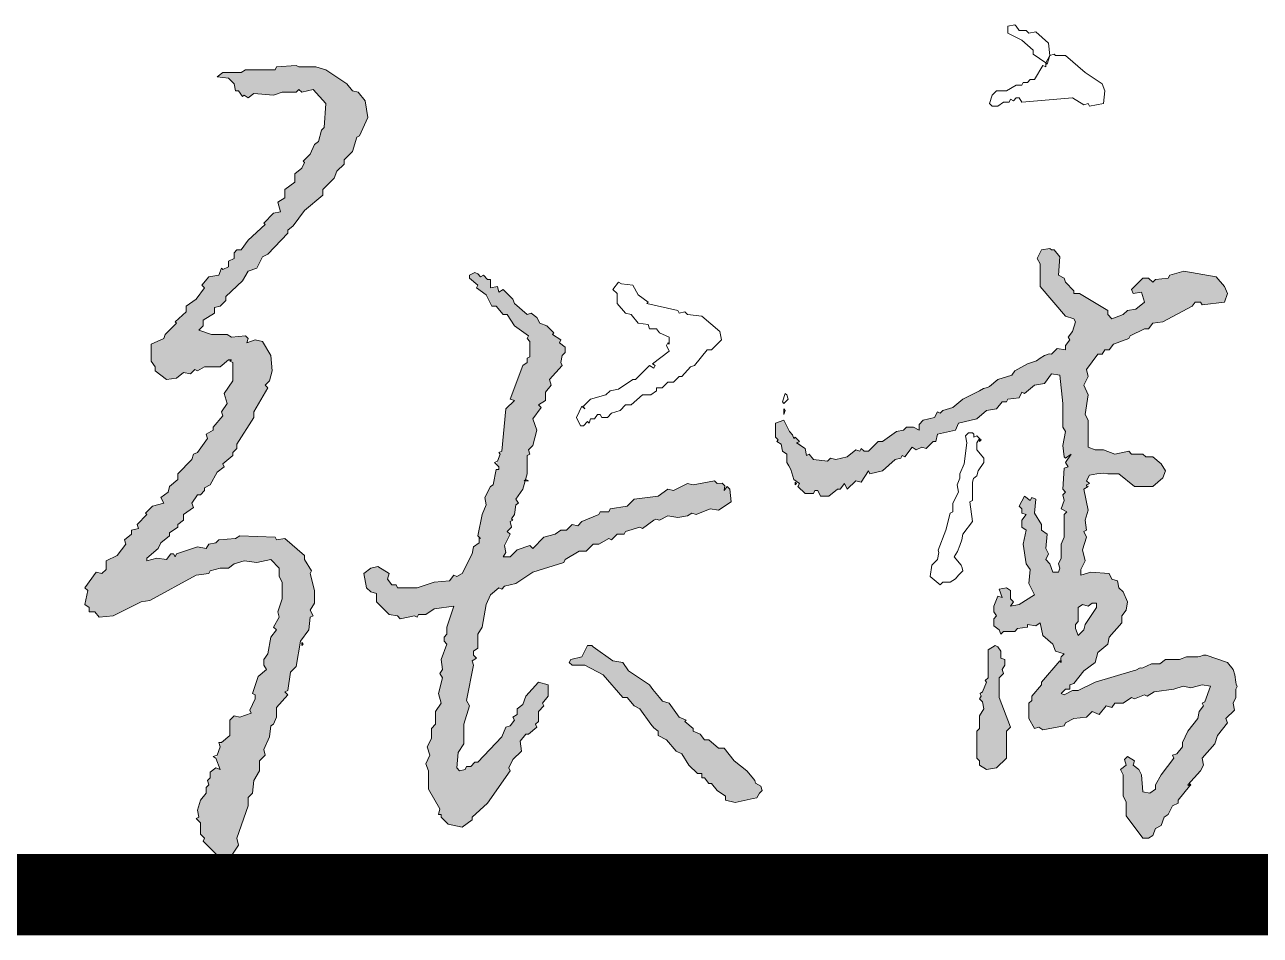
# Model space of a CAD drawing. Extents: x -518115 to 1124316, y -209821 to 1628073.
# Drawn here: x 833857.5 to 834122.9, y 923723.4 to 923919 of the extents above; entities that cross this region are included whole.
import ezdxf

# ---------------------------------------------------------------- set-up
doc = ezdxf.new("R2010")
doc.units = 0
doc.header["$LTSCALE"] = 1000
doc.header["$MEASUREMENT"] = 0
doc.layers.add('图框', color=140, linetype='Continuous')
doc.layers.add('签名', color=7, linetype='Continuous', lineweight=18)

# ---------------------------------------------------------------- blocks, each defined once
blk = doc.blocks.new('A$C72245D93')
at = {"layer": '签名'}
h = blk.add_hatch(color=2, dxfattribs=at)
h.dxf.hatch_style = 1
h.paths.add_polyline_path([(20280.24, -12831.28), (20282.97, -12830.98), (20283.27, -12830.38), (20285.39, -12829.77), (20287.2, -12829.77), (20288.41, -12828.86), (20290.53, -12828.26), (20293.25, -12828.56), (20296.27, -12827.96), (20298.09, -12829.77), (20298.09, -12831.59), (20298.69, -12832.8), (20298.69, -12836.42), (20297.78, -12839.15), (20298.09, -12840.36), (20296.88, -12842.47), (20297.48, -12843.08), (20296.27, -12844.59), (20295.67, -12848.22), (20294.76, -12849.43), (20294.76, -12850.64), (20295.36, -12851.54), (20293.55, -12853.06), (20292.34, -12856.69), (20292.95, -12856.99), (20292.95, -12857.9), (20291.74, -12860.31), (20292.04, -12860.92), (20289.62, -12861.83), (20288.41, -12861.52), (20287.5, -12862.43), (20287.5, -12865.76), (20285.21, -12867.66), (20285.39, -12868.18), (20284.53, -12870.74), (20285.39, -12873.02), (20284.48, -12872.71), (20283.27, -12873.62), (20283.27, -12874.83), (20282.66, -12875.43), (20282.97, -12876.34), (20282.36, -12876.95), (20282.36, -12878.16), (20281.15, -12879.67), (20280.55, -12881.78), (20280.85, -12883.3), (20280.24, -12883.6), (20281.15, -12884.51), (20281.15, -12886.93), (20282.06, -12887.83), (20281.76, -12888.44), (20285.69, -12892.37), (20287.5, -12892.07), (20289.32, -12889.34), (20289.01, -12887.83), (20291.43, -12880.88), (20291.43, -12879.06), (20292.34, -12878.16), (20292.64, -12875.43), (20293.85, -12873.32), (20293.85, -12871.2), (20295.06, -12869.99), (20294.76, -12868.78), (20295.97, -12866.06), (20296.27, -12863.64), (20296.88, -12863.34), (20297.48, -12861.83), (20297.48, -12859.71), (20299.9, -12856.99), (20299.3, -12856.38), (20299.9, -12856.08), (20300.51, -12852.15), (20301.71, -12850.94), (20302.62, -12845.5), (20304.44, -12843.08), (20304.74, -12840.36), (20305.34, -12840.05), (20304.74, -12838.84), (20305.65, -12837.33), (20305.65, -12834.61), (20304.74, -12830.98), (20305.04, -12830.38), (20303.53, -12827.96), (20303.53, -12827.05), (20299.3, -12823.42), (20297.48, -12823.72), (20297.18, -12823.12), (20289.62, -12822.82), (20288.71, -12823.42), (20285.08, -12823.72), (20284.48, -12824.33), (20282.97, -12824.63), (20282.36, -12825.54), (20280.55, -12825.24), (20276.01, -12826.75), (20275.71, -12827.35), (20275.41, -12826.75), (20274.8, -12826.75), (20273.89, -12827.96), (20271.78, -12827.66), (20269.66, -12828.26), (20269.66, -12827.66), (20272.08, -12825.54), (20272.68, -12824.33), (20274.5, -12822.82), (20274.5, -12822.21), (20276.31, -12821), (20276.31, -12820.4), (20277.52, -12819.49), (20277.52, -12818.28), (20279.64, -12816.77), (20279.34, -12815.86), (20280.55, -12814.05), (20281.15, -12814.05), (20282.06, -12813.14), (20282.06, -12812.54), (20283.27, -12811.93), (20284.78, -12809.21), (20286.29, -12808), (20285.99, -12807.39), (20288.11, -12805.58), (20288.11, -12804.98), (20289.01, -12804.07), (20289.01, -12803.16), (20292.64, -12797.42), (20292.64, -12796.21), (20295.67, -12791.06), (20295.06, -12790.46), (20295.97, -12789.55), (20296.57, -12787.44), (20296.27, -12784.11), (20294.46, -12781.09), (20292.95, -12780.78), (20291.13, -12781.39), (20291.43, -12780.48), (20290.83, -12779.88), (20287.8, -12780.18), (20286.9, -12779.57), (20283.57, -12779.57), (20280.85, -12778.67), (20281.76, -12777.76), (20281.76, -12776.55), (20284.18, -12775.04), (20284.18, -12773.83), (20285.39, -12773.53), (20286.59, -12772.32), (20286.59, -12771.41), (20290.22, -12768.08), (20291.43, -12765.97), (20293.25, -12765.36), (20294.46, -12762.94), (20295.67, -12762.34), (20299.9, -12757.8), (20299.9, -12757.2), (20301.11, -12756.29), (20303.53, -12752.96), (20307.46, -12749.64), (20307.46, -12748.43), (20309.88, -12746.01), (20310.48, -12744.5), (20312, -12742.98), (20312, -12742.08), (20313.81, -12740.26), (20314.72, -12737.24), (20315.32, -12736.94), (20317.14, -12733), (20316.53, -12729.38), (20315.02, -12727.56), (20313.81, -12727.26), (20312.6, -12725.75), (20308.07, -12722.72), (20305.95, -12722.12), (20302.32, -12722.12), (20301.71, -12721.82), (20297.48, -12722.12), (20297.18, -12722.72), (20290.83, -12722.72), (20289.92, -12723.33), (20285.99, -12723.33), (20284.78, -12724.23), (20287.2, -12724.54), (20288.41, -12725.75), (20288.71, -12727.26), (20289.32, -12727.26), (20290.22, -12728.47), (20290.53, -12728.17), (20291.43, -12728.77), (20292.64, -12727.86), (20296.88, -12728.17), (20298.69, -12727.56), (20301.71, -12727.56), (20302.32, -12726.96), (20302.92, -12727.56), (20305.34, -12726.96), (20308.07, -12729.98), (20307.76, -12735.12), (20307.16, -12735.73), (20306.55, -12738.14), (20305.65, -12738.75), (20304.74, -12740.87), (20303.23, -12742.38), (20303.53, -12742.68), (20302.92, -12743.89), (20301.41, -12745.1), (20301.41, -12746.91), (20299.3, -12748.43), (20299.3, -12750.24), (20297.78, -12751.15), (20298.39, -12753.26), (20296.88, -12753.57), (20294.76, -12755.68), (20295.06, -12755.99), (20291.43, -12759.31), (20289.92, -12761.43), (20289.01, -12761.43), (20288.41, -12762.03), (20288.41, -12763.24), (20287.2, -12763.85), (20287.2, -12765.06), (20285.46, -12765.93), (20285.08, -12766.87), (20282.97, -12767.18), (20281.45, -12768.99), (20282.06, -12769.59), (20280.24, -12772.01), (20278.13, -12773.53), (20278.13, -12774.74), (20275.71, -12776.85), (20276.01, -12777.15), (20273.59, -12779.57), (20273.29, -12780.48), (20270.57, -12781.69), (20270.57, -12785.32), (20271.47, -12786.53), (20271.47, -12787.44), (20273.89, -12789.25), (20276.01, -12788.95), (20277.52, -12787.74), (20279.03, -12788.04), (20279.94, -12787.13), (20280.55, -12787.44), (20282.06, -12786.53), (20285.39, -12786.53), (20287.2, -12785.02), (20287.8, -12785.02), (20287.5, -12785.32), (20288.11, -12785.62), (20288.11, -12789.55), (20286.29, -12792.27), (20286.9, -12794.39), (20285.69, -12796.21), (20285.99, -12797.11), (20283.87, -12799.53), (20283.87, -12800.14), (20282.36, -12801.04), (20282.66, -12801.95), (20280.55, -12804.98), (20279.64, -12805.28), (20279.34, -12806.49), (20276.31, -12809.51), (20276.31, -12810.72), (20274.5, -12812.23), (20274.2, -12813.44), (20272.68, -12814.65), (20273.29, -12815.86), (20270.87, -12816.47), (20269.36, -12817.98), (20269.66, -12818.28), (20267.54, -12820.4), (20267.85, -12821.3), (20266.33, -12821.61), (20266.33, -12822.51), (20264.82, -12823.72), (20265.12, -12824.63), (20263.31, -12827.05), (20260.89, -12828.26), (20260.89, -12830.07), (20259.98, -12830.98), (20258.77, -12830.68), (20256.35, -12834.01), (20256.96, -12834.61), (20256.35, -12837.63), (20257.26, -12838.24), (20257.26, -12839.15), (20258.47, -12839.15), (20259.38, -12840.36), (20262.4, -12840.05), (20268.45, -12837.03), (20270.27, -12836.73)])
h = blk.add_hatch(color=2, dxfattribs=at)
h.dxf.hatch_style = 1
h.paths.add_polyline_path([(20475.41, -12782.9), (20476.32, -12782.9), (20477.22, -12781.69), (20480.55, -12780.48), (20480.85, -12779.88), (20483.88, -12778.36), (20484.78, -12778.36), (20485.69, -12777.15), (20487.81, -12776.85), (20494.16, -12773.53), (20494.76, -12772.62), (20495.97, -12772.62), (20496.27, -12773.22), (20501.11, -12772.62), (20501.72, -12770.8), (20501.11, -12769.29), (20499.3, -12767.18), (20492.34, -12765.97), (20489.32, -12766.87), (20489.02, -12767.48), (20486.29, -12767.78), (20485.69, -12768.38), (20484.78, -12767.48), (20483.57, -12767.48), (20481.15, -12769.9), (20481.46, -12770.8), (20483.27, -12770.5), (20483.88, -12772.62), (20482.06, -12774.13), (20480.25, -12774.43), (20479.34, -12775.34), (20476.92, -12776.25), (20476.01, -12775.34), (20476.01, -12774.43), (20469.96, -12770.8), (20468.76, -12770.8), (20468.76, -12770.2), (20466.94, -12768.38), (20466.64, -12767.48), (20465.43, -12766.87), (20465.73, -12762.94), (20464.52, -12761.43), (20463.92, -12761.43), (20463.61, -12761.13), (20461.8, -12761.43), (20460.89, -12763.24), (20461.5, -12764.45), (20461.5, -12769.29), (20466.94, -12775.64), (20468.76, -12776.25), (20469.06, -12776.85), (20468.45, -12778.97), (20467.55, -12780.18), (20467.85, -12780.78), (20466.94, -12781.99), (20466.94, -12782.9), (20465.13, -12782.6), (20463.92, -12783.81), (20463.42, -12783.77), (20462.4, -12784.11), (20461.5, -12784.71), (20460.7, -12785.26), (20458.78, -12785.92), (20456.05, -12787.44), (20455.45, -12788.34), (20452.43, -12789.25), (20450.61, -12790.76), (20450.17, -12790.96), (20449.35, -12791.2), (20448.49, -12791.67), (20444.87, -12793.48), (20442.75, -12795.3), (20440.63, -12795.9), (20440.03, -12796.51), (20439.42, -12796.21), (20438.82, -12797.42), (20436.4, -12798.02), (20435.49, -12798.93), (20435.49, -12800.14), (20434.28, -12799.53), (20432.77, -12799.53), (20432.16, -12800.14), (20430.65, -12800.44), (20427.63, -12802.56), (20426.72, -12802.56), (20424.6, -12804.67), (20423.7, -12804.67), (20423.09, -12804.07), (20422.79, -12804.67), (20421.88, -12804.37), (20420.07, -12805.88), (20417.65, -12806.49), (20416.44, -12806.18), (20415.84, -12806.79), (20412.81, -12806.49), (20411.9, -12805.28), (20411.3, -12805.58), (20411, -12804.07), (20409.9, -12803.1), (20409.79, -12802.56), (20408.88, -12801.65), (20408.58, -12801.95), (20408.32, -12801.17), (20407.67, -12800.44), (20406.46, -12798.02), (20404.65, -12798.62), (20404.65, -12801.65), (20405.25, -12802.25), (20404.95, -12802.56), (20405.86, -12803.16), (20406.16, -12804.67), (20407.07, -12805.28), (20407.07, -12807.09), (20407.61, -12807.9), (20407.97, -12808.6), (20408.58, -12810.72), (20409.79, -12811.63), (20409.48, -12812.23), (20411, -12813.74), (20412.81, -12813.74), (20413.11, -12813.14), (20413.72, -12813.14), (20414.32, -12814.35), (20416.14, -12814.35), (20417.95, -12812.84), (20418.56, -12812.84), (20419.46, -12811.63), (20420.07, -12812.84), (20421.88, -12811.02), (20423.09, -12811.33), (20424.6, -12808.91), (20424.91, -12809.51), (20427.63, -12808.91), (20430.35, -12806.49), (20431.56, -12806.18), (20431.86, -12805.58), (20432.47, -12805.88), (20433.98, -12803.77), (20434.89, -12804.37), (20436.1, -12803.77), (20437, -12804.07), (20438.52, -12802.56), (20439.12, -12802.56), (20439.42, -12801.04), (20443.35, -12800.14), (20443.96, -12798.62), (20447.89, -12797.72), (20450.01, -12795.9), (20452.12, -12795.6), (20453.33, -12794.09), (20454.24, -12794.09), (20454.54, -12793.48), (20456.96, -12793.18), (20457.57, -12791.97), (20458.17, -12792.27), (20460.29, -12790.46), (20462.4, -12790.16), (20463.92, -12788.04), (20465.73, -12788.34), (20466.34, -12794.39), (20466.34, -12799.53), (20466.94, -12800.44), (20466.34, -12803.46), (20466.64, -12805.88), (20466.94, -12806.18), (20468.15, -12805.28), (20466.94, -12807.09), (20467.55, -12808), (20466.64, -12808.3), (20466.34, -12812.84), (20466.94, -12813.44), (20466.34, -12814.05), (20466.64, -12815.26), (20466.03, -12817.07), (20467.24, -12817.68), (20466.64, -12818.28), (20466.64, -12823.12), (20466.03, -12824.63), (20466.03, -12827.66), (20465.43, -12828.86), (20465.73, -12829.77), (20465.43, -12830.68), (20464.22, -12830.68), (20463.61, -12828.86), (20462.71, -12827.96), (20463.31, -12826.75), (20462.71, -12825.54), (20463.01, -12822.51), (20461.8, -12821.61), (20461.8, -12820.4), (20460.29, -12817.98), (20460.59, -12814.95), (20459.68, -12814.65), (20459.38, -12815.26), (20458.17, -12814.35), (20456.96, -12816.47), (20457.57, -12817.07), (20457.57, -12817.98), (20458.47, -12818.28), (20457.57, -12819.49), (20457.57, -12821), (20458.47, -12821.61), (20457.87, -12824.63), (20458.47, -12828.86), (20459.38, -12830.07), (20459.08, -12833.1), (20460.29, -12835.52), (20456.96, -12837.63), (20455.15, -12837.94), (20455.75, -12837.03), (20455.15, -12836.42), (20455.15, -12834.61), (20454.24, -12834.01), (20452.73, -12834.31), (20453.33, -12836.12), (20452.43, -12835.82), (20451.52, -12837.94), (20451.52, -12839.15), (20452.12, -12840.05), (20451.52, -12840.66), (20451.52, -12842.17), (20452.73, -12843.08), (20453.03, -12843.98), (20453.64, -12843.38), (20456.05, -12843.38), (20456.66, -12842.78), (20458.78, -12842.47), (20458.78, -12841.87), (20460.59, -12842.17), (20461.5, -12841.57), (20462.1, -12844.29), (20464.22, -12846.1), (20464.82, -12847.61), (20466.64, -12848.22), (20466.03, -12848.82), (20465.97, -12849.15), (20465.7, -12849.77), (20465.73, -12849.73), (20466.03, -12850.03), (20465.7, -12849.77), (20461.8, -12854.27), (20461.8, -12854.87), (20459.68, -12857.29), (20459.68, -12858.2), (20459.08, -12858.8), (20459.08, -12862.13), (20460.29, -12864.25), (20461.2, -12863.94), (20462.1, -12864.55), (20466.64, -12863.64), (20466.94, -12863.04), (20468.76, -12862.13), (20471.48, -12861.83), (20472.69, -12860.62), (20474.2, -12861.22), (20475.71, -12859.41), (20476.92, -12859.71), (20477.52, -12858.8), (20479.34, -12858.8), (20481.15, -12857.59), (20481.76, -12857.9), (20483.88, -12856.99), (20484.48, -12857.29), (20485.99, -12856.38), (20489.92, -12855.82), (20489.92, -12855.78), (20489.96, -12855.82), (20490.23, -12855.78), (20492.22, -12855.14), (20493.85, -12855.48), (20496.27, -12854.87), (20498.09, -12855.17), (20496.88, -12858.5), (20496.27, -12858.8), (20496.58, -12859.41), (20495.67, -12860.62), (20495.37, -12862.13), (20493.25, -12864.85), (20492.04, -12867.27), (20492.04, -12868.18), (20490.83, -12869.69), (20489.92, -12869.99), (20490.23, -12870.6), (20487.5, -12874.22), (20486.29, -12876.34), (20486.29, -12877.25), (20485.08, -12878.16), (20483.57, -12877.85), (20483.27, -12874.22), (20482.67, -12873.02), (20481.46, -12872.11), (20481.76, -12871.2), (20480.25, -12870.29), (20479.64, -12870.9), (20479.94, -12872.11), (20478.73, -12873.02), (20479.34, -12874.22), (20479.34, -12878.76), (20479.94, -12879.97), (20479.94, -12882.99), (20483.57, -12887.83), (20484.78, -12887.83), (20485.69, -12887.23), (20486.29, -12885.72), (20487.5, -12885.11), (20488.11, -12883.3), (20489.02, -12882.69), (20489.92, -12880.88), (20491.13, -12880.27), (20491.13, -12879.67), (20493.55, -12876.64), (20493.25, -12876.34), (20495.97, -12873.32), (20496.58, -12872.11), (20496.27, -12870.6), (20499, -12867.57), (20499.6, -12865.76), (20501.72, -12863.04), (20501.41, -12862.13), (20503.23, -12860.31), (20502.93, -12858.8), (20503.53, -12857.59), (20503.53, -12855.78), (20503.83, -12855.2), (20503.62, -12854.73), (20503.53, -12854.27), (20503.34, -12852.72), (20502.93, -12851.54), (20501.72, -12850.03), (20497.18, -12848.52), (20496.58, -12848.52), (20495.76, -12848.81), (20495.37, -12848.82), (20492.95, -12848.82), (20491.44, -12849.43), (20488.41, -12849.43), (20487.2, -12850.34), (20485.39, -12850.34), (20483.57, -12851.24), (20483.35, -12851.3), (20482.97, -12851.24), (20482.03, -12851.73), (20481.46, -12851.85), (20473.29, -12854.27), (20469.66, -12856.08), (20468.45, -12856.08), (20466.64, -12856.99), (20466.03, -12856.69), (20466.94, -12855.78), (20467.85, -12855.78), (20467.85, -12854.87), (20468.76, -12854.57), (20470.87, -12851.85), (20473.29, -12850.03), (20473.9, -12847.92), (20476.01, -12846.1), (20476.32, -12844.59), (20479.04, -12841.57), (20479.04, -12840.05), (20479.94, -12838.84), (20480.25, -12837.03), (20479.34, -12834.91), (20478.43, -12834.01), (20478.13, -12832.49), (20476.92, -12832.19), (20476.32, -12830.98), (20472.38, -12830.68), (20470.27, -12831.28), (20470.27, -12830.07), (20471.17, -12828.26), (20470.57, -12825.84), (20471.48, -12823.12), (20470.87, -12821.91), (20471.48, -12821.61), (20471.17, -12819.49), (20471.78, -12817.37), (20470.87, -12812.84), (20471.78, -12812.23), (20472.08, -12811.63), (20471.48, -12811.02), (20472.08, -12809.81), (20473.66, -12809.52), (20475.13, -12809.41), (20476.01, -12809.51), (20478.43, -12809.51), (20481.76, -12812.23), (20485.69, -12812.23), (20487.81, -12810.42), (20488.41, -12808.91), (20487.5, -12807.39), (20485.69, -12805.88), (20484.18, -12805.88), (20483.57, -12805.28), (20481.15, -12805.28), (20480.55, -12804.67), (20477.52, -12805.28), (20475.11, -12804.37), (20473.29, -12804.37), (20471.78, -12803.77), (20471.78, -12798.02), (20471.17, -12796.81), (20471.78, -12792.58), (20470.87, -12790.46), (20471.78, -12788.65), (20471.48, -12787.13), (20473.9, -12783.81), (20474.8, -12783.81)])
h.paths.add_polyline_path([(20473.59, -12837.33), (20473.59, -12838.24), (20471.17, -12841.87), (20470.87, -12843.08), (20469.66, -12844.29), (20469.06, -12842.78), (20469.06, -12841.87), (20469.66, -12841.26), (20469.66, -12838.24), (20470.57, -12837.63), (20471.78, -12837.94), (20472.69, -12837.33)], flags=16)
h = blk.add_hatch(color=2, dxfattribs=at)
h.dxf.hatch_style = 1
h.paths.add_polyline_path([(20337.4, -12830.98), (20336.19, -12831.59), (20335.58, -12831.28), (20334.68, -12832.49), (20331.35, -12832.8), (20327.72, -12834.01), (20323.49, -12834.01), (20323.19, -12833.4), (20322.28, -12833.4), (20321.37, -12832.19), (20321.67, -12830.98), (20319.25, -12829.47), (20317.74, -12829.77), (20316.23, -12830.98), (20316.83, -12834.01), (20317.74, -12834.91), (20318.95, -12835.22), (20318.95, -12837.03), (20321.67, -12839.75), (20323.49, -12840.05), (20324.09, -12840.66), (20327.12, -12840.05), (20327.72, -12840.36), (20328.02, -12839.75), (20329.54, -12839.75), (20331.35, -12838.54), (20335.58, -12837.94), (20334.07, -12842.47), (20334.07, -12843.98), (20333.47, -12844.59), (20333.47, -12845.5), (20334.07, -12846.1), (20332.86, -12849.43), (20333.16, -12851.54), (20332.56, -12852.45), (20333.16, -12853.36), (20332.26, -12856.69), (20332.86, -12858.8), (20331.65, -12860.62), (20331.65, -12863.34), (20330.75, -12864.25), (20330.75, -12866.36), (20329.84, -12868.18), (20330.44, -12869.99), (20329.54, -12871.81), (20330.14, -12873.32), (20330.14, -12877.25), (20332.56, -12881.48), (20332.26, -12882.69), (20332.86, -12882.69), (20332.86, -12883.3), (20334.37, -12884.81), (20337.4, -12885.41), (20339.51, -12883.9), (20339.51, -12883.3), (20342.84, -12880.27), (20347.68, -12873.32), (20347.38, -12872.71), (20348.28, -12870.9), (20350.1, -12869.08), (20349.8, -12866.97), (20351.01, -12865.46), (20351.61, -12865.46), (20353.43, -12863.94), (20353.12, -12863.34), (20353.73, -12862.73), (20353.73, -12860.62), (20354.94, -12859.41), (20354.63, -12858.8), (20355.84, -12857.29), (20355.84, -12854.87), (20353.73, -12854.27), (20351.01, -12857.29), (20350.4, -12859.1), (20349.19, -12860.01), (20349.19, -12861.22), (20348.28, -12861.83), (20348.59, -12862.43), (20347.68, -12863.64), (20346.77, -12863.94), (20345.87, -12866.06), (20340.72, -12871.5), (20340.12, -12871.5), (20339.21, -12872.41), (20338.31, -12872.41), (20338, -12873.02), (20336.79, -12873.32), (20336.19, -12872.71), (20336.49, -12869.39), (20337.7, -12867.57), (20337.7, -12863.34), (20338.91, -12859.41), (20338.31, -12858.2), (20339.82, -12850.64), (20339.51, -12849.73), (20340.42, -12849.13), (20339.82, -12848.52), (20339.82, -12847.61), (20340.72, -12847.01), (20340.72, -12843.98), (20341.63, -12842.47), (20342.54, -12837.63), (20343.45, -12835.52), (20345.26, -12834.01), (20345.87, -12834.31), (20346.47, -12833.7), (20348.89, -12833.1), (20352.52, -12830.68), (20359.17, -12828.56), (20359.47, -12827.96), (20362.5, -12826.14), (20364.01, -12826.14), (20365.52, -12824.63), (20366.73, -12824.63), (20368.85, -12823.42), (20369.45, -12823.72), (20370.66, -12822.51), (20372.17, -12822.51), (20372.48, -12821.91), (20375.5, -12821), (20376.11, -12821.3), (20378.85, -12819.25), (20379.73, -12819.49), (20381.55, -12818.58), (20383.67, -12818.89), (20385.78, -12818.58), (20386.69, -12817.98), (20387.6, -12818.28), (20390.62, -12817.07), (20392.43, -12817.37), (20395.16, -12815.56), (20394.85, -12812.84), (20394.25, -12812.23), (20393.64, -12813.14), (20393.79, -12812.13), (20393.19, -12811.53), (20392.13, -12811.63), (20391.53, -12811.02), (20386.99, -12811.93), (20385.78, -12811.63), (20382.76, -12813.14), (20381.55, -12812.84), (20379.43, -12814.35), (20374.29, -12814.95), (20372.78, -12816.47), (20369.15, -12817.07), (20368.85, -12817.68), (20367.03, -12817.68), (20366.73, -12818.28), (20363.1, -12819.79), (20362.19, -12820.7), (20360.99, -12820.4), (20359.78, -12821.61), (20358.57, -12821.61), (20357.36, -12822.51), (20354.94, -12823.12), (20352.52, -12825.54), (20351.91, -12824.93), (20349.19, -12825.84), (20347.68, -12827.35), (20346.17, -12827.35), (20346.77, -12826.45), (20346.47, -12824.93), (20347.68, -12822.51), (20347.07, -12821.91), (20347.98, -12821), (20347.68, -12819.79), (20348.28, -12819.49), (20347.98, -12819.19), (20348.59, -12818.28), (20348.89, -12816.16), (20349.49, -12815.86), (20348.89, -12814.95), (20350.4, -12812.84), (20350.9, -12811.02), (20350.7, -12811.02), (20350.97, -12810.76), (20351.31, -12809.51), (20351.31, -12805.58), (20351.91, -12805.28), (20351.61, -12804.37), (20352.52, -12803.46), (20353.43, -12800.14), (20352.52, -12797.72), (20354.33, -12795.3), (20353.73, -12794.69), (20355.24, -12793.79), (20355.24, -12791.97), (20356.45, -12790.46), (20356.15, -12789.25), (20358.87, -12786.23), (20358.57, -12785.62), (20358.87, -12784.11), (20359.47, -12783.5), (20359.47, -12782.3), (20358.26, -12781.39), (20358.57, -12780.78), (20356.75, -12779.57), (20357.05, -12779.27), (20355.54, -12777.76), (20354.03, -12777.15), (20353.43, -12775.94), (20352.22, -12775.04), (20351.31, -12775.34), (20348.59, -12772.92), (20348.28, -12772.01), (20346.17, -12769.9), (20345.26, -12770.5), (20344.96, -12769.29), (20343.45, -12769.59), (20343.45, -12767.78), (20342.84, -12767.78), (20341.93, -12766.87), (20341.33, -12767.18), (20340.72, -12766.57), (20340.12, -12766.27), (20338.91, -12766.87), (20338.91, -12767.48), (20340.72, -12768.99), (20340.42, -12769.59), (20342.54, -12771.11), (20343.75, -12773.53), (20344.66, -12773.53), (20346.17, -12775.34), (20347.07, -12775.34), (20348.59, -12777.76), (20351.61, -12779.88), (20351.31, -12780.48), (20351.91, -12781.09), (20351.91, -12784.41), (20351.31, -12784.71), (20351.31, -12785.62), (20350.4, -12786.23), (20347.68, -12793.48), (20348.59, -12793.79), (20346.77, -12795.6), (20345.87, -12804.67), (20345.26, -12804.98), (20345.56, -12805.28), (20344.7, -12807.44), (20345.26, -12808), (20345.26, -12808.6), (20344.66, -12808.6), (20344.05, -12811.93), (20343.45, -12812.23), (20342.24, -12814.65), (20342.54, -12816.16), (20341.63, -12818.28), (20340.72, -12822.82), (20341.03, -12823.12), (20341.03, -12824.33), (20339.82, -12825.24), (20339.51, -12826.75)])
h = blk.add_hatch(color=2, dxfattribs=at)
h.dxf.hatch_style = 1
h.paths.add_polyline_path([(20384.57, -12869.69), (20386.08, -12872.11), (20387.9, -12873.92), (20388.81, -12873.92), (20388.81, -12874.83), (20389.41, -12874.83), (20390.32, -12876.04), (20390.92, -12876.04), (20392.13, -12877.55), (20393.95, -12878.76), (20393.95, -12879.67), (20396.01, -12880.11), (20397.29, -12879.88), (20399.87, -12879.27), (20400.66, -12879.12), (20401.2, -12878.16), (20401.81, -12877.55), (20401.51, -12876.64), (20400.38, -12876.01), (20400.19, -12875.42), (20399.64, -12874.69), (20398.48, -12873.32), (20395.76, -12871.2), (20393.64, -12868.48), (20392.43, -12868.48), (20390.32, -12866.66), (20389.41, -12866.66), (20388.5, -12865.46), (20386.99, -12864.85), (20386.99, -12864.25), (20385.18, -12862.73), (20385.48, -12862.43), (20383.97, -12861.83), (20381.85, -12858.8), (20380.41, -12858.39), (20379.73, -12857.59), (20378.35, -12855.89), (20377.62, -12854.87), (20373.08, -12851.85), (20371.87, -12850.03), (20369.75, -12849.73), (20365.1, -12846.4), (20364.31, -12846.4), (20363.1, -12848.82), (20360.68, -12849.43), (20360.38, -12850.03), (20360.99, -12850.64), (20363.71, -12850.64), (20367.64, -12852.75), (20371.87, -12857.59), (20372.78, -12857.59), (20374.29, -12859.41), (20375.5, -12860.01), (20377.92, -12863.34), (20378.55, -12864.11), (20379.43, -12864.85), (20379.43, -12865.76), (20381.25, -12866.66), (20383.36, -12869.08)])
h = blk.add_hatch(color=2, dxfattribs=at)
h.dxf.hatch_style = 1
h.paths.add_polyline_path([(20448.49, -12864.25), (20447.89, -12864.85), (20447.89, -12870.6), (20448.49, -12871.2), (20448.49, -12872.11), (20450.01, -12873.02), (20452.12, -12872.71), (20454.24, -12870.6), (20454.24, -12864.85), (20455.15, -12863.94), (20452.73, -12857.59), (20452.73, -12853.36), (20453.64, -12852.45), (20453.33, -12851.54), (20453.94, -12850.64), (20453.94, -12849.43), (20453.03, -12849.13), (20453.03, -12847.61), (20452.43, -12846.71), (20451.82, -12846.4), (20450.31, -12847.31), (20450.31, -12853.36), (20449.7, -12853.96), (20450.01, -12854.27), (20448.77, -12857.16), (20448.8, -12857.29), (20448.49, -12857.9), (20449.1, -12858.5), (20449.4, -12860.01), (20448.49, -12861.52)])
at = {"layer": '图框', "const_width": 17.5}
blk.add_lwpolyline([(19026.23, -12899.92), (20776.23, -12899.92)], dxfattribs=at)
at = {"layer": '签名', "color": 2, "elevation": 2426248.62}
for points in [[(20456.36, -12713.35), (20456.05, -12713.05), (20454.54, -12713.35), (20454.54, -12714.86), (20457.57, -12716.37), (20459.99, -12718.49), (20459.99, -12719.4), (20462.71, -12721.21), (20463.61, -12719.7), (20463.31, -12716.98), (20460.59, -12714.56), (20459.08, -12714.86), (20458.47, -12714.26), (20456.96, -12714.26), (20456.36, -12713.35)], [(20464.82, -12719.7), (20464.52, -12719.4), (20463.61, -12719.7), (20463.01, -12721.51), (20462.71, -12721.21), (20462.71, -12722.12), (20462.1, -12721.82), (20460.29, -12724.84), (20459.38, -12724.84), (20458.78, -12725.44), (20457.87, -12725.44), (20457.57, -12726.05), (20456.36, -12726.05), (20454.24, -12727.26), (20452.12, -12727.26), (20451.22, -12728.17), (20450.61, -12729.98), (20451.22, -12730.58), (20452.43, -12730.58), (20453.64, -12729.68), (20454.84, -12729.68), (20455.15, -12729.07), (20455.75, -12729.38), (20456.36, -12728.77), (20456.96, -12728.77), (20457.57, -12729.68), (20468.45, -12728.77), (20470.87, -12730.28), (20471.78, -12729.98), (20472.08, -12730.58), (20475.11, -12729.98), (20475.41, -12727.26), (20474.8, -12725.75), (20471.17, -12723.33), (20466.94, -12719.7), (20464.82, -12719.7)], [(20302.32, -12722.12), (20301.71, -12721.82), (20297.48, -12722.12), (20297.18, -12722.72), (20290.83, -12722.72), (20289.92, -12723.33), (20285.99, -12723.33), (20284.78, -12724.23), (20287.2, -12724.54), (20288.41, -12725.75), (20288.71, -12727.26), (20289.32, -12727.26), (20290.22, -12728.47), (20290.53, -12728.17), (20291.43, -12728.77), (20292.64, -12727.86), (20296.88, -12728.17), (20298.69, -12727.56), (20301.71, -12727.56), (20302.32, -12726.96), (20302.92, -12727.56), (20305.34, -12726.96), (20308.07, -12729.98), (20307.76, -12735.12), (20307.16, -12735.73), (20306.55, -12738.14), (20305.65, -12738.75), (20304.74, -12740.87), (20303.23, -12742.38), (20303.53, -12742.68), (20302.92, -12743.89), (20301.41, -12745.1), (20301.41, -12746.91), (20299.3, -12748.43), (20299.3, -12750.24), (20297.78, -12751.15), (20298.39, -12753.26), (20296.88, -12753.57), (20294.76, -12755.68), (20295.06, -12755.99), (20291.43, -12759.31), (20289.92, -12761.43), (20289.01, -12761.43), (20288.41, -12762.03), (20288.41, -12763.24), (20287.2, -12763.85), (20287.2, -12765.06), (20285.99, -12765.66), (20285.69, -12765.36), (20285.08, -12766.87), (20282.97, -12767.18), (20281.45, -12768.99), (20282.06, -12769.59), (20280.24, -12772.01), (20278.13, -12773.53), (20278.13, -12774.74), (20275.71, -12776.85), (20276.01, -12777.15), (20273.59, -12779.57), (20273.29, -12780.48), (20270.57, -12781.69), (20270.57, -12785.32), (20271.47, -12786.53), (20271.47, -12787.44), (20273.89, -12789.25), (20276.01, -12788.95), (20277.52, -12787.74), (20279.03, -12788.04), (20279.94, -12787.13), (20280.55, -12787.44), (20282.06, -12786.53), (20285.39, -12786.53), (20287.2, -12785.02), (20287.8, -12785.02), (20287.5, -12785.32), (20288.11, -12785.62), (20288.11, -12789.55), (20286.29, -12792.27), (20286.9, -12794.39), (20285.69, -12796.21), (20285.99, -12797.11), (20283.87, -12799.53), (20283.87, -12800.14), (20282.36, -12801.04), (20282.66, -12801.95), (20280.55, -12804.98), (20279.64, -12805.28), (20279.34, -12806.49), (20276.31, -12809.51), (20276.31, -12810.72), (20274.5, -12812.23), (20274.2, -12813.44), (20272.68, -12814.65), (20273.29, -12815.86), (20270.87, -12816.47), (20269.36, -12817.98), (20269.66, -12818.28), (20267.54, -12820.4), (20267.85, -12821.3), (20266.33, -12821.61), (20266.33, -12822.51), (20264.82, -12823.72), (20265.12, -12824.63), (20263.31, -12827.05), (20260.89, -12828.26), (20260.89, -12830.07), (20259.98, -12830.98), (20258.77, -12830.68), (20256.35, -12834.01), (20256.96, -12834.61), (20256.35, -12837.63), (20257.26, -12838.24), (20257.26, -12839.15), (20258.47, -12839.15), (20259.38, -12840.36), (20262.4, -12840.05), (20268.45, -12837.03), (20270.27, -12836.73), (20280.24, -12831.28), (20282.97, -12830.98), (20283.27, -12830.38), (20285.39, -12829.77), (20287.2, -12829.77), (20288.41, -12828.86), (20290.53, -12828.26), (20293.25, -12828.56), (20296.27, -12827.96), (20298.09, -12829.77), (20298.09, -12831.59), (20298.69, -12832.8), (20298.69, -12836.42), (20297.78, -12839.15), (20298.09, -12840.36), (20296.88, -12842.47), (20297.48, -12843.08), (20296.27, -12844.59), (20295.67, -12848.22), (20294.76, -12849.43), (20294.76, -12850.64), (20295.36, -12851.54), (20293.55, -12853.06), (20292.34, -12856.69), (20292.95, -12856.99), (20292.95, -12857.9), (20291.74, -12860.31), (20292.04, -12860.92), (20289.62, -12861.83), (20288.41, -12861.52), (20287.5, -12862.43), (20287.5, -12865.76), (20285.69, -12867.27), (20285.08, -12867.27), (20285.39, -12868.18), (20284.78, -12869.99), (20283.87, -12870.29), (20284.48, -12870.6), (20285.39, -12873.02), (20284.48, -12872.71), (20283.27, -12873.62), (20283.27, -12874.83), (20282.66, -12875.43), (20282.97, -12876.34), (20282.36, -12876.95), (20282.36, -12878.16), (20281.15, -12879.67), (20280.55, -12881.78), (20280.85, -12883.3), (20280.24, -12883.6), (20281.15, -12884.51), (20281.15, -12886.93), (20282.06, -12887.83), (20281.76, -12888.44), (20285.69, -12892.37), (20287.5, -12892.07), (20289.32, -12889.34), (20289.01, -12887.83), (20291.43, -12880.88), (20291.43, -12879.06), (20292.34, -12878.16), (20292.64, -12875.43), (20293.85, -12873.32), (20293.85, -12871.2), (20295.06, -12869.99), (20294.76, -12868.78), (20295.97, -12866.06), (20296.27, -12863.64), (20296.88, -12863.34), (20297.48, -12861.83), (20297.48, -12859.71), (20299.9, -12856.99), (20299.3, -12856.38), (20299.9, -12856.08), (20300.51, -12852.15), (20301.71, -12850.94), (20302.62, -12845.5), (20304.44, -12843.08), (20304.74, -12840.36), (20305.34, -12840.05), (20304.74, -12838.84), (20305.65, -12837.33), (20305.65, -12834.61), (20304.74, -12830.98), (20305.04, -12830.38), (20303.53, -12827.96), (20303.53, -12827.05), (20299.3, -12823.42), (20297.48, -12823.72), (20297.18, -12823.12), (20289.62, -12822.82), (20288.71, -12823.42), (20285.08, -12823.72), (20284.48, -12824.33), (20282.97, -12824.63), (20282.36, -12825.54), (20280.55, -12825.24), (20276.01, -12826.75), (20275.71, -12827.35), (20275.41, -12826.75), (20274.8, -12826.75), (20273.89, -12827.96), (20271.78, -12827.66), (20269.66, -12828.26), (20269.66, -12827.66), (20272.08, -12825.54), (20272.68, -12824.33), (20274.5, -12822.82), (20274.5, -12822.21), (20276.31, -12821), (20276.31, -12820.4), (20277.52, -12819.49), (20277.52, -12818.28), (20279.64, -12816.77), (20279.34, -12815.86), (20280.55, -12814.05), (20281.15, -12814.05), (20282.06, -12813.14), (20282.06, -12812.54), (20283.27, -12811.93), (20284.78, -12809.21), (20286.29, -12808), (20285.99, -12807.39), (20288.11, -12805.58), (20288.11, -12804.98), (20289.01, -12804.07), (20289.01, -12803.16), (20292.64, -12797.42), (20292.64, -12796.21), (20295.67, -12791.06), (20295.06, -12790.46), (20295.97, -12789.55), (20296.57, -12787.44), (20296.27, -12784.11), (20294.46, -12781.09), (20292.95, -12780.78), (20291.13, -12781.39), (20291.43, -12780.48), (20290.83, -12779.88), (20287.8, -12780.18), (20286.9, -12779.57), (20283.57, -12779.57), (20280.85, -12778.67), (20281.76, -12777.76), (20281.76, -12776.55), (20284.18, -12775.04), (20284.18, -12773.83), (20285.39, -12773.53), (20286.59, -12772.32), (20286.59, -12771.41), (20290.22, -12768.08), (20291.43, -12765.97), (20293.25, -12765.36), (20294.46, -12762.94), (20295.67, -12762.34), (20299.9, -12757.8), (20299.9, -12757.2), (20301.11, -12756.29), (20303.53, -12752.96), (20307.46, -12749.64), (20307.46, -12748.43), (20309.88, -12746.01), (20310.48, -12744.5), (20312, -12742.98), (20312, -12742.08), (20313.81, -12740.26), (20314.72, -12737.24), (20315.32, -12736.94), (20317.14, -12733), (20316.53, -12729.38), (20315.02, -12727.56), (20313.81, -12727.26), (20312.6, -12725.75), (20308.07, -12722.72), (20305.95, -12722.12), (20302.32, -12722.12)], [(20463.92, -12761.43), (20463.61, -12761.13), (20461.8, -12761.43), (20460.89, -12763.24), (20461.5, -12764.45), (20461.5, -12769.29), (20466.94, -12775.64), (20468.76, -12776.25), (20469.06, -12776.85), (20468.45, -12778.97), (20467.55, -12780.18), (20467.85, -12780.78), (20466.94, -12781.99), (20466.94, -12782.9), (20465.13, -12782.6), (20463.92, -12783.81), (20463.42, -12783.77), (20462.4, -12784.11), (20461.5, -12784.71), (20460.7, -12785.26), (20458.78, -12785.92), (20456.05, -12787.44), (20455.45, -12788.34), (20452.43, -12789.25), (20450.61, -12790.76), (20450.17, -12790.96), (20449.35, -12791.2), (20448.49, -12791.67), (20444.87, -12793.48), (20442.75, -12795.3), (20440.63, -12795.9), (20440.03, -12796.51), (20439.42, -12796.21), (20438.82, -12797.42), (20436.4, -12798.02), (20435.49, -12798.93), (20435.49, -12800.14), (20434.28, -12799.53), (20432.77, -12799.53), (20432.16, -12800.14), (20430.65, -12800.44), (20427.63, -12802.56), (20426.72, -12802.56), (20424.6, -12804.67), (20423.7, -12804.67), (20423.09, -12804.07), (20422.79, -12804.67), (20421.88, -12804.37), (20420.07, -12805.88), (20417.65, -12806.49), (20416.44, -12806.18), (20415.84, -12806.79), (20412.81, -12806.49), (20411.9, -12805.28), (20411.3, -12805.58), (20411, -12804.07), (20409.18, -12802.86), (20409.79, -12802.56), (20408.88, -12801.65), (20408.58, -12801.95), (20408.32, -12801.17), (20407.67, -12800.44), (20406.46, -12798.02), (20404.65, -12798.62), (20404.65, -12801.65), (20405.25, -12802.25), (20404.95, -12802.56), (20405.86, -12803.16), (20406.16, -12804.67), (20407.07, -12805.28), (20407.07, -12807.09), (20407.55, -12807.79), (20407.97, -12808.6), (20408.58, -12810.72), (20409.79, -12811.63), (20409.48, -12812.23), (20411, -12813.74), (20412.81, -12813.74), (20413.11, -12813.14), (20413.72, -12813.14), (20414.32, -12814.35), (20416.14, -12814.35), (20417.95, -12812.84), (20418.56, -12812.84), (20419.46, -12811.63), (20420.07, -12812.84), (20421.88, -12811.02), (20423.09, -12811.33), (20424.6, -12808.91), (20424.91, -12809.51), (20427.63, -12808.91), (20430.35, -12806.49), (20431.56, -12806.18), (20431.86, -12805.58), (20432.47, -12805.88), (20433.98, -12803.77), (20434.89, -12804.37), (20436.1, -12803.77), (20437, -12804.07), (20438.52, -12802.56), (20439.12, -12802.56), (20439.42, -12801.04), (20443.35, -12800.14), (20443.96, -12798.62), (20447.89, -12797.72), (20450.01, -12795.9), (20452.12, -12795.6), (20453.33, -12794.09), (20454.24, -12794.09), (20454.54, -12793.48), (20456.96, -12793.18), (20457.57, -12791.97), (20458.17, -12792.27), (20460.29, -12790.46), (20462.4, -12790.16), (20463.92, -12788.04), (20465.73, -12788.34), (20466.34, -12794.39), (20466.34, -12799.53), (20466.94, -12800.44), (20466.34, -12803.46), (20466.64, -12805.88), (20466.94, -12806.18), (20468.15, -12805.28), (20466.94, -12807.09), (20467.55, -12808), (20466.64, -12808.3), (20466.34, -12812.84), (20466.94, -12813.44), (20466.34, -12814.05), (20466.64, -12815.26), (20466.03, -12817.07), (20467.24, -12817.68), (20466.64, -12818.28), (20466.64, -12823.12), (20466.03, -12824.63), (20466.03, -12827.66), (20465.43, -12828.86), (20465.73, -12829.77), (20465.43, -12830.68), (20464.22, -12830.68), (20463.61, -12828.86), (20462.71, -12827.96), (20463.31, -12826.75), (20462.71, -12825.54), (20463.01, -12822.51), (20461.8, -12821.61), (20461.8, -12820.4), (20460.29, -12817.98), (20460.59, -12814.95), (20459.68, -12814.65), (20459.38, -12815.26), (20458.17, -12814.35), (20456.96, -12816.47), (20457.57, -12817.07), (20457.57, -12817.98), (20458.47, -12818.28), (20457.57, -12819.49), (20457.57, -12821), (20458.47, -12821.61), (20457.87, -12824.63), (20458.47, -12828.86), (20459.38, -12830.07), (20459.08, -12833.1), (20460.29, -12835.52), (20456.96, -12837.63), (20455.15, -12837.94), (20455.75, -12837.03), (20455.15, -12836.42), (20455.15, -12834.61), (20454.24, -12834.01), (20452.73, -12834.31), (20453.33, -12836.12), (20452.43, -12835.82), (20451.52, -12837.94), (20451.52, -12839.15), (20452.12, -12840.05), (20451.52, -12840.66), (20451.52, -12842.17), (20452.73, -12843.08), (20453.03, -12843.98), (20453.64, -12843.38), (20456.05, -12843.38), (20456.66, -12842.78), (20458.78, -12842.47), (20458.78, -12841.87), (20460.59, -12842.17), (20461.5, -12841.57), (20462.1, -12844.29), (20464.22, -12846.1), (20464.82, -12847.61), (20466.64, -12848.22), (20466.03, -12848.82), (20465.97, -12849.15), (20466.03, -12850.03), (20465.73, -12849.73), (20461.8, -12854.27), (20461.8, -12854.87), (20459.68, -12857.29), (20459.68, -12858.2), (20459.08, -12858.8), (20459.08, -12862.13), (20460.29, -12864.25), (20461.2, -12863.94), (20462.1, -12864.55), (20466.64, -12863.64), (20466.94, -12863.04), (20468.76, -12862.13), (20471.48, -12861.83), (20472.69, -12860.62), (20474.2, -12861.22), (20475.71, -12859.41), (20476.92, -12859.71), (20477.52, -12858.8), (20479.34, -12858.8), (20481.15, -12857.59), (20481.76, -12857.9), (20483.88, -12856.99), (20484.48, -12857.29), (20485.99, -12856.38), (20490.23, -12855.78), (20492.22, -12855.14), (20493.85, -12855.48), (20496.27, -12854.87), (20498.09, -12855.17), (20496.88, -12858.5), (20496.27, -12858.8), (20496.58, -12859.41), (20495.67, -12860.62), (20495.37, -12862.13), (20493.25, -12864.85), (20492.04, -12867.27), (20492.04, -12868.18), (20490.83, -12869.69), (20489.92, -12869.99), (20490.23, -12870.6), (20487.5, -12874.22), (20486.29, -12876.34), (20486.29, -12877.25), (20485.08, -12878.16), (20483.57, -12877.85), (20483.27, -12874.22), (20482.67, -12873.02), (20481.46, -12872.11), (20481.76, -12871.2), (20480.25, -12870.29), (20479.64, -12870.9), (20479.94, -12872.11), (20478.73, -12873.02), (20479.34, -12874.22), (20479.34, -12878.76), (20479.94, -12879.97), (20479.94, -12882.99), (20483.57, -12887.83), (20484.78, -12887.83), (20485.69, -12887.23), (20486.29, -12885.72), (20487.5, -12885.11), (20488.11, -12883.3), (20489.02, -12882.69), (20489.92, -12880.88), (20491.13, -12880.27), (20491.13, -12879.67), (20493.55, -12876.64), (20493.25, -12876.34), (20495.97, -12873.32), (20496.58, -12872.11), (20496.27, -12870.6), (20499, -12867.57), (20499.6, -12865.76), (20501.72, -12863.04), (20501.41, -12862.13), (20503.23, -12860.31), (20502.93, -12858.8), (20503.53, -12857.59), (20503.53, -12855.78), (20503.83, -12855.2), (20503.62, -12854.73), (20503.53, -12854.27), (20503.34, -12852.72), (20502.93, -12851.54), (20501.72, -12850.03), (20497.18, -12848.52), (20496.58, -12848.52), (20495.76, -12848.81), (20495.37, -12848.82), (20492.95, -12848.82), (20491.44, -12849.43), (20488.41, -12849.43), (20487.2, -12850.34), (20485.39, -12850.34), (20483.57, -12851.24), (20483.35, -12851.3), (20482.97, -12851.24), (20482.03, -12851.73), (20481.46, -12851.85), (20473.29, -12854.27), (20469.66, -12856.08), (20468.45, -12856.08), (20466.64, -12856.99), (20466.03, -12856.69), (20466.94, -12855.78), (20467.85, -12855.78), (20467.85, -12854.87), (20468.76, -12854.57), (20470.87, -12851.85), (20473.29, -12850.03), (20473.9, -12847.92), (20476.01, -12846.1), (20476.32, -12844.59), (20479.04, -12841.57), (20479.04, -12840.05), (20479.94, -12838.84), (20480.25, -12837.03), (20479.34, -12834.91), (20478.43, -12834.01), (20478.13, -12832.49), (20476.92, -12832.19), (20476.32, -12830.98), (20472.38, -12830.68), (20470.27, -12831.28), (20470.27, -12830.07), (20471.17, -12828.26), (20470.57, -12825.84), (20471.48, -12823.12), (20470.87, -12821.91), (20471.48, -12821.61), (20471.17, -12819.49), (20471.78, -12817.37), (20470.87, -12812.84), (20471.78, -12812.23), (20471.53, -12812.4), (20471.47, -12811.92), (20471.47, -12811.92), (20472.08, -12811.63), (20471.48, -12811.02), (20472.08, -12809.81), (20473.66, -12809.52), (20475.13, -12809.41), (20476.01, -12809.51), (20478.43, -12809.51), (20481.76, -12812.23), (20485.69, -12812.23), (20487.81, -12810.42), (20488.41, -12808.91), (20487.5, -12807.39), (20485.69, -12805.88), (20484.18, -12805.88), (20483.57, -12805.28), (20481.15, -12805.28), (20480.55, -12804.67), (20477.52, -12805.28), (20475.11, -12804.37), (20473.29, -12804.37), (20471.78, -12803.77), (20471.78, -12798.02), (20471.17, -12796.81), (20471.78, -12792.58), (20470.87, -12790.46), (20471.78, -12788.65), (20471.48, -12787.13), (20473.9, -12783.81), (20474.8, -12783.81), (20475.41, -12782.9), (20476.32, -12782.9), (20477.22, -12781.69), (20480.55, -12780.48), (20480.85, -12779.88), (20483.88, -12778.36), (20484.78, -12778.36), (20485.69, -12777.15), (20487.81, -12776.85), (20494.16, -12773.53), (20494.76, -12772.62), (20495.97, -12772.62), (20496.27, -12773.22), (20501.11, -12772.62), (20501.72, -12770.8), (20501.11, -12769.29), (20499.3, -12767.18), (20492.34, -12765.97), (20489.32, -12766.87), (20489.02, -12767.48), (20486.29, -12767.78), (20485.69, -12768.38), (20484.78, -12767.48), (20483.57, -12767.48), (20481.15, -12769.9), (20481.46, -12770.8), (20483.27, -12770.5), (20483.88, -12772.62), (20482.06, -12774.13), (20480.25, -12774.43), (20479.34, -12775.34), (20476.92, -12776.25), (20476.01, -12775.34), (20476.01, -12774.43), (20469.96, -12770.8), (20468.76, -12770.8), (20468.76, -12770.2), (20466.94, -12768.38), (20466.64, -12767.48), (20465.43, -12766.87), (20465.73, -12762.94), (20464.52, -12761.43), (20463.92, -12761.43)], [(20340.72, -12766.57), (20340.12, -12766.27), (20338.91, -12766.87), (20338.91, -12767.48), (20340.72, -12768.99), (20340.42, -12769.59), (20342.54, -12771.11), (20343.75, -12773.53), (20344.66, -12773.53), (20346.17, -12775.34), (20347.07, -12775.34), (20348.59, -12777.76), (20351.61, -12779.88), (20351.31, -12780.48), (20351.91, -12781.09), (20351.91, -12784.41), (20351.31, -12784.71), (20351.31, -12785.62), (20350.4, -12786.23), (20347.68, -12793.48), (20348.59, -12793.79), (20346.77, -12795.6), (20345.87, -12804.67), (20345.26, -12804.98), (20345.56, -12805.28), (20344.96, -12806.79), (20344.35, -12807.09), (20345.26, -12808), (20345.26, -12808.6), (20344.66, -12808.6), (20344.05, -12811.93), (20343.45, -12812.23), (20342.24, -12814.65), (20342.54, -12816.16), (20341.63, -12818.28), (20340.72, -12822.82), (20341.33, -12823.42), (20341.33, -12823.42), (20341.03, -12823.12), (20341.03, -12824.33), (20339.82, -12825.24), (20339.51, -12826.75), (20337.4, -12830.98), (20336.19, -12831.59), (20335.58, -12831.28), (20334.68, -12832.49), (20331.35, -12832.8), (20327.72, -12834.01), (20323.49, -12834.01), (20323.19, -12833.4), (20322.28, -12833.4), (20321.37, -12832.19), (20321.67, -12830.98), (20319.25, -12829.47), (20317.74, -12829.77), (20316.23, -12830.98), (20316.83, -12834.01), (20317.74, -12834.91), (20318.95, -12835.22), (20318.95, -12837.03), (20321.67, -12839.75), (20323.49, -12840.05), (20324.09, -12840.66), (20327.12, -12840.05), (20327.72, -12840.36), (20328.02, -12839.75), (20329.54, -12839.75), (20331.35, -12838.54), (20335.58, -12837.94), (20334.07, -12842.47), (20334.07, -12843.98), (20333.47, -12844.59), (20333.47, -12845.5), (20334.07, -12846.1), (20332.86, -12849.43), (20333.16, -12851.54), (20332.56, -12852.45), (20333.16, -12853.36), (20332.26, -12856.69), (20332.86, -12858.8), (20331.65, -12860.62), (20331.65, -12863.34), (20330.75, -12864.25), (20330.75, -12866.36), (20329.84, -12868.18), (20330.44, -12869.99), (20329.54, -12871.81), (20330.14, -12873.32), (20330.14, -12877.25), (20332.56, -12881.48), (20332.26, -12882.69), (20332.86, -12882.69), (20332.86, -12883.3), (20334.37, -12884.81), (20337.4, -12885.41), (20339.51, -12883.9), (20339.51, -12883.3), (20342.84, -12880.27), (20347.68, -12873.32), (20347.38, -12872.71), (20348.28, -12870.9), (20350.1, -12869.08), (20349.8, -12866.97), (20351.01, -12865.46), (20351.61, -12865.46), (20353.43, -12863.94), (20353.12, -12863.34), (20353.73, -12862.73), (20353.73, -12860.62), (20354.94, -12859.41), (20354.63, -12858.8), (20355.84, -12857.29), (20355.84, -12854.87), (20353.73, -12854.27), (20351.01, -12857.29), (20350.4, -12859.1), (20349.19, -12860.01), (20349.19, -12861.22), (20348.28, -12861.83), (20348.59, -12862.43), (20347.68, -12863.64), (20346.77, -12863.94), (20345.87, -12866.06), (20340.72, -12871.5), (20340.12, -12871.5), (20339.21, -12872.41), (20338.31, -12872.41), (20338, -12873.02), (20336.79, -12873.32), (20336.19, -12872.71), (20336.49, -12869.39), (20337.7, -12867.57), (20337.7, -12863.34), (20338.91, -12859.41), (20338.31, -12858.2), (20339.82, -12850.64), (20339.51, -12849.73), (20340.42, -12849.13), (20339.82, -12848.52), (20339.82, -12847.61), (20340.72, -12847.01), (20340.72, -12843.98), (20341.63, -12842.47), (20342.54, -12837.63), (20343.45, -12835.52), (20345.26, -12834.01), (20345.87, -12834.31), (20346.47, -12833.7), (20348.89, -12833.1), (20352.52, -12830.68), (20359.17, -12828.56), (20359.47, -12827.96), (20362.5, -12826.14), (20364.01, -12826.14), (20365.52, -12824.63), (20366.73, -12824.63), (20368.85, -12823.42), (20369.45, -12823.72), (20370.66, -12822.51), (20372.17, -12822.51), (20372.48, -12821.91), (20375.5, -12821), (20376.11, -12821.3), (20378.52, -12819.49), (20378.99, -12819.29), (20379.73, -12819.49), (20381.55, -12818.58), (20383.67, -12818.89), (20385.78, -12818.58), (20386.69, -12817.98), (20387.6, -12818.28), (20390.62, -12817.07), (20392.43, -12817.37), (20395.16, -12815.56), (20394.85, -12812.84), (20394.25, -12812.23), (20393.64, -12813.14), (20393.79, -12812.13), (20393.19, -12811.53), (20392.13, -12811.63), (20391.53, -12811.02), (20386.99, -12811.93), (20385.78, -12811.63), (20382.76, -12813.14), (20381.55, -12812.84), (20379.43, -12814.35), (20374.29, -12814.95), (20372.78, -12816.47), (20369.15, -12817.07), (20368.85, -12817.68), (20367.03, -12817.68), (20366.73, -12818.28), (20363.1, -12819.79), (20362.19, -12820.7), (20360.99, -12820.4), (20359.78, -12821.61), (20358.57, -12821.61), (20357.36, -12822.51), (20354.94, -12823.12), (20352.52, -12825.54), (20351.91, -12824.93), (20349.19, -12825.84), (20347.68, -12827.35), (20346.17, -12827.35), (20346.77, -12826.45), (20346.47, -12824.93), (20347.68, -12822.51), (20347.07, -12821.91), (20347.98, -12821), (20347.68, -12819.79), (20348.28, -12819.49), (20347.98, -12819.19), (20348.59, -12818.28), (20348.89, -12816.16), (20349.49, -12815.86), (20348.89, -12814.95), (20350.4, -12812.84), (20351.31, -12809.51), (20351.31, -12805.58), (20351.91, -12805.28), (20351.61, -12804.37), (20352.52, -12803.46), (20353.43, -12800.14), (20352.52, -12797.72), (20354.33, -12795.3), (20353.73, -12794.69), (20355.24, -12793.79), (20355.24, -12791.97), (20356.45, -12790.46), (20356.15, -12789.25), (20358.87, -12786.23), (20358.57, -12785.62), (20358.87, -12784.11), (20359.47, -12783.5), (20359.47, -12782.3), (20358.26, -12781.39), (20358.57, -12780.78), (20356.75, -12779.57), (20357.05, -12779.27), (20355.54, -12777.76), (20354.03, -12777.15), (20353.43, -12775.94), (20352.22, -12775.04), (20351.31, -12775.34), (20348.59, -12772.92), (20348.28, -12772.01), (20346.17, -12769.9), (20345.26, -12770.5), (20344.96, -12769.29), (20343.45, -12769.59), (20343.45, -12767.78), (20342.84, -12767.78), (20341.93, -12766.87), (20341.33, -12767.18), (20340.72, -12766.57)], [(20371.57, -12768.69), (20370.96, -12768.38), (20369.75, -12769.9), (20370.66, -12770.8), (20370.66, -12772.92), (20372.48, -12775.04), (20373.69, -12775.34), (20375.2, -12777.15), (20377.31, -12777.46), (20377.62, -12778.36), (20379.13, -12778.36), (20379.73, -12779.27), (20381.85, -12780.18), (20381.85, -12781.69), (20381.55, -12781.39), (20381.25, -12781.99), (20381.85, -12783.2), (20378.22, -12785.92), (20378.83, -12786.23), (20378.52, -12786.83), (20377.62, -12786.23), (20374.59, -12789.25), (20373.99, -12789.25), (20370.96, -12791.37), (20369.15, -12791.67), (20368.24, -12792.58), (20364.92, -12793.48), (20363.4, -12795), (20363.71, -12795.6), (20363.1, -12795), (20361.89, -12797.42), (20362.8, -12799.23), (20363.4, -12799.23), (20364.31, -12798.32), (20364.61, -12798.62), (20364.92, -12797.72), (20365.82, -12797.72), (20366.43, -12796.81), (20367.03, -12796.81), (20367.34, -12797.42), (20368.55, -12797.42), (20369.45, -12796.51), (20371.27, -12795.9), (20372.48, -12794.69), (20373.69, -12794.69), (20376.11, -12792.58), (20377.92, -12792.58), (20379.13, -12791.67), (20379.13, -12791.06), (20380.34, -12791.06), (20381.55, -12789.86), (20382.76, -12789.86), (20383.97, -12788.65), (20384.57, -12788.65), (20386.39, -12786.53), (20387.29, -12786.23), (20390.02, -12782.9), (20390.92, -12782.9), (20393.04, -12780.78), (20392.74, -12778.97), (20388.81, -12775.64), (20385.78, -12775.34), (20385.18, -12774.74), (20383.97, -12775.04), (20383.67, -12774.43), (20377.01, -12772.92), (20377.31, -12772.62), (20375.2, -12771.11), (20373.99, -12768.99), (20371.57, -12768.69)], [(20407.07, -12792.58), (20406.76, -12792.27), (20406.16, -12794.09), (20406.46, -12794.39), (20407.37, -12793.48), (20407.07, -12792.58)], [(20406.76, -12795.9), (20406.46, -12795.6), (20406.46, -12796.81), (20406.76, -12795.9)], [(20447.28, -12801.04), (20446.98, -12800.74), (20446.08, -12800.74), (20445.47, -12801.35), (20445.77, -12802.86), (20445.17, -12807.39), (20444.26, -12809.51), (20444.22, -12810.5), (20443.66, -12811.93), (20443.96, -12813.44), (20442.75, -12815.86), (20442.75, -12817.68), (20442.14, -12817.98), (20441.24, -12821.61), (20439.63, -12825.95), (20439.63, -12825.95), (20439.72, -12826.45), (20439.42, -12827.96), (20438.21, -12829.17), (20437.91, -12831.59), (20440.03, -12833.4), (20440.63, -12832.8), (20442.14, -12832.8), (20443.32, -12832.07), (20443.96, -12831.28), (20444.87, -12830.38), (20444.75, -12829.71), (20444.56, -12829.17), (20443.05, -12827.35), (20443.73, -12826.23), (20444.26, -12824.93), (20444.71, -12823.68), (20444.87, -12822.51), (20446.98, -12819.79), (20446.38, -12815.56), (20446.98, -12815.26), (20446.98, -12811.33), (20447.16, -12810.57), (20447.9, -12809.93), (20448.19, -12808.91), (20449.4, -12807.09), (20449.4, -12806.18), (20447.89, -12804.37), (20447.89, -12802.86), (20448.49, -12801.95), (20447.89, -12801.35), (20447.28, -12801.65), (20447.28, -12801.04)], [(20448.8, -12802.25), (20448.49, -12801.95), (20448.49, -12802.56), (20448.8, -12802.25)], [(20351.61, -12811.02), (20351.01, -12810.72), (20350.7, -12811.02), (20351.61, -12811.02)], [(20409.18, -12811.63), (20408.88, -12811.33), (20408.88, -12811.93), (20409.18, -12811.63)], [(20472.69, -12837.33), (20473.59, -12837.33), (20473.59, -12838.24), (20471.17, -12841.87), (20470.87, -12843.08), (20469.66, -12844.29), (20469.06, -12842.78), (20469.06, -12841.87), (20469.66, -12841.26), (20469.66, -12838.24), (20470.57, -12837.63), (20471.78, -12837.94), (20472.69, -12837.33)], [(20303.23, -12846.1), (20302.92, -12845.8), (20302.92, -12846.4), (20303.23, -12846.1)], [(20365.52, -12846.71), (20365.22, -12846.4), (20364.31, -12846.4), (20363.1, -12848.82), (20360.68, -12849.43), (20360.38, -12850.03), (20360.99, -12850.64), (20363.71, -12850.64), (20367.64, -12852.75), (20371.87, -12857.59), (20372.78, -12857.59), (20374.29, -12859.41), (20375.5, -12860.01), (20377.92, -12863.34), (20378.55, -12864.11), (20379.43, -12864.85), (20379.43, -12865.76), (20381.25, -12866.66), (20383.36, -12869.08), (20384.57, -12869.69), (20386.08, -12872.11), (20387.9, -12873.92), (20388.81, -12873.92), (20388.81, -12874.83), (20389.41, -12874.83), (20390.32, -12876.04), (20390.92, -12876.04), (20392.13, -12877.55), (20393.95, -12878.76), (20393.95, -12879.67), (20396.01, -12880.11), (20397.29, -12879.88), (20399.87, -12879.27), (20400.66, -12879.12), (20401.2, -12878.16), (20401.2, -12878.16), (20401.81, -12877.55), (20401.51, -12876.64), (20400.38, -12876.01), (20400.19, -12875.42), (20399.64, -12874.69), (20398.48, -12873.32), (20395.76, -12871.2), (20393.64, -12868.48), (20392.43, -12868.48), (20390.32, -12866.66), (20389.41, -12866.66), (20388.5, -12865.46), (20386.99, -12864.85), (20386.99, -12864.25), (20385.18, -12862.73), (20385.48, -12862.43), (20383.97, -12861.83), (20381.85, -12858.8), (20380.41, -12858.39), (20379.73, -12857.59), (20378.35, -12855.89), (20377.62, -12854.87), (20373.08, -12851.85), (20371.87, -12850.03), (20369.75, -12849.73), (20365.52, -12846.71)], [(20452.43, -12846.71), (20451.82, -12846.4), (20450.31, -12847.31), (20450.31, -12853.36), (20449.7, -12853.96), (20450.01, -12854.27), (20449.1, -12856.38), (20448.65, -12856.69), (20448.8, -12857.29), (20448.49, -12857.9), (20449.1, -12858.5), (20449.4, -12860.01), (20448.49, -12861.52), (20448.49, -12864.25), (20447.89, -12864.85), (20447.89, -12870.6), (20448.49, -12871.2), (20448.49, -12872.11), (20450.01, -12873.02), (20452.12, -12872.71), (20454.24, -12870.6), (20454.24, -12864.85), (20455.15, -12863.94), (20452.73, -12857.59), (20452.73, -12853.36), (20453.64, -12852.45), (20453.33, -12851.54), (20453.94, -12850.64), (20453.94, -12849.43), (20453.03, -12849.13), (20453.03, -12847.61), (20452.43, -12846.71)], [(20493.85, -12876.34), (20493.55, -12876.04), (20493.55, -12876.64), (20493.85, -12876.34)]]:
    blk.add_lwpolyline(points, dxfattribs=at)

msp = doc.modelspace()

# ---------------------------------------------------------------- block references
msp.add_blockref('A$C72245D93', (813614.11, 936632.06))

doc.saveas('drawing.dxf')
